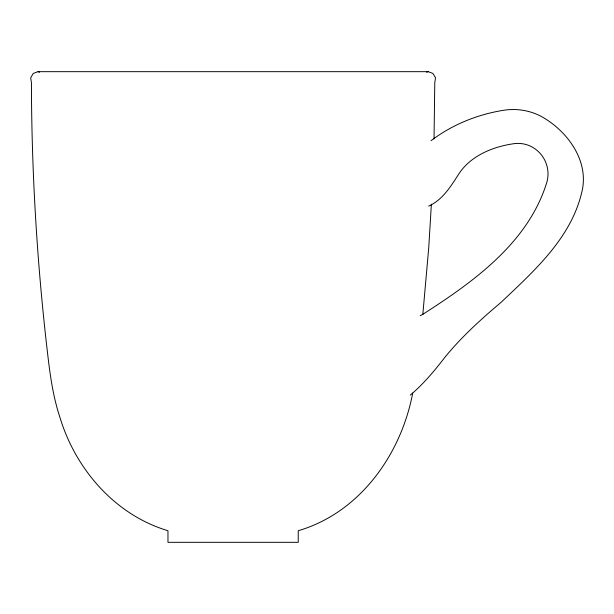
<?xml version="1.0" encoding="UTF-8"?>
<svg xmlns="http://www.w3.org/2000/svg" width="614" height="614" viewBox="0 0 614 614"><rect width="100%" height="100%" fill="white"/><g stroke="black" fill="none" stroke-linecap="round" stroke-linejoin="round"><path stroke-width="0.92" d="M434.029 138.91L434.781 82.76L435.51 77.763L432.931 73.427L428.188 71.677L38.014 71.677L33.279 73.427L30.7 77.763L31.429 82.76C31.606 175.005 37.285 267.22 48.222 358.814C50.594 378.638 53.641 398.486 59.965 417.489C75.714 469.434 115.071 514.916 167.967 530.719L167.967 542.323L298.243 542.323L298.243 530.719C360.027 512.598 401.088 454.352 412.723 393.06M431.373 204.17L428.749 247.634L422.808 314.583M410.267 395.117C423.629 383.934 434.758 370.442 445.365 356.711C461.874 336.572 481.23 319.073 501.093 302.326C533.858 271.181 570.728 238.547 581.665 192.727C589.54 162.626 569.308 133.468 544.511 118.295C532.722 110.957 518.369 108.202 504.654 110.121C478.091 114.158 452.48 124.442 431.036 140.713M420.183 315.742L423.361 313.977C473.524 281.749 527.51 243.159 546.399 183.678C553.698 161.812 535.124 139.578 512.153 143.96C491.875 147.114 470.585 156.086 458.95 173.731C450.968 186.103 442.686 199.895 428.664 206.104M426.6 72.222L428.188 71.677M38.014 71.677L39.611 72.222"/></g></svg>
